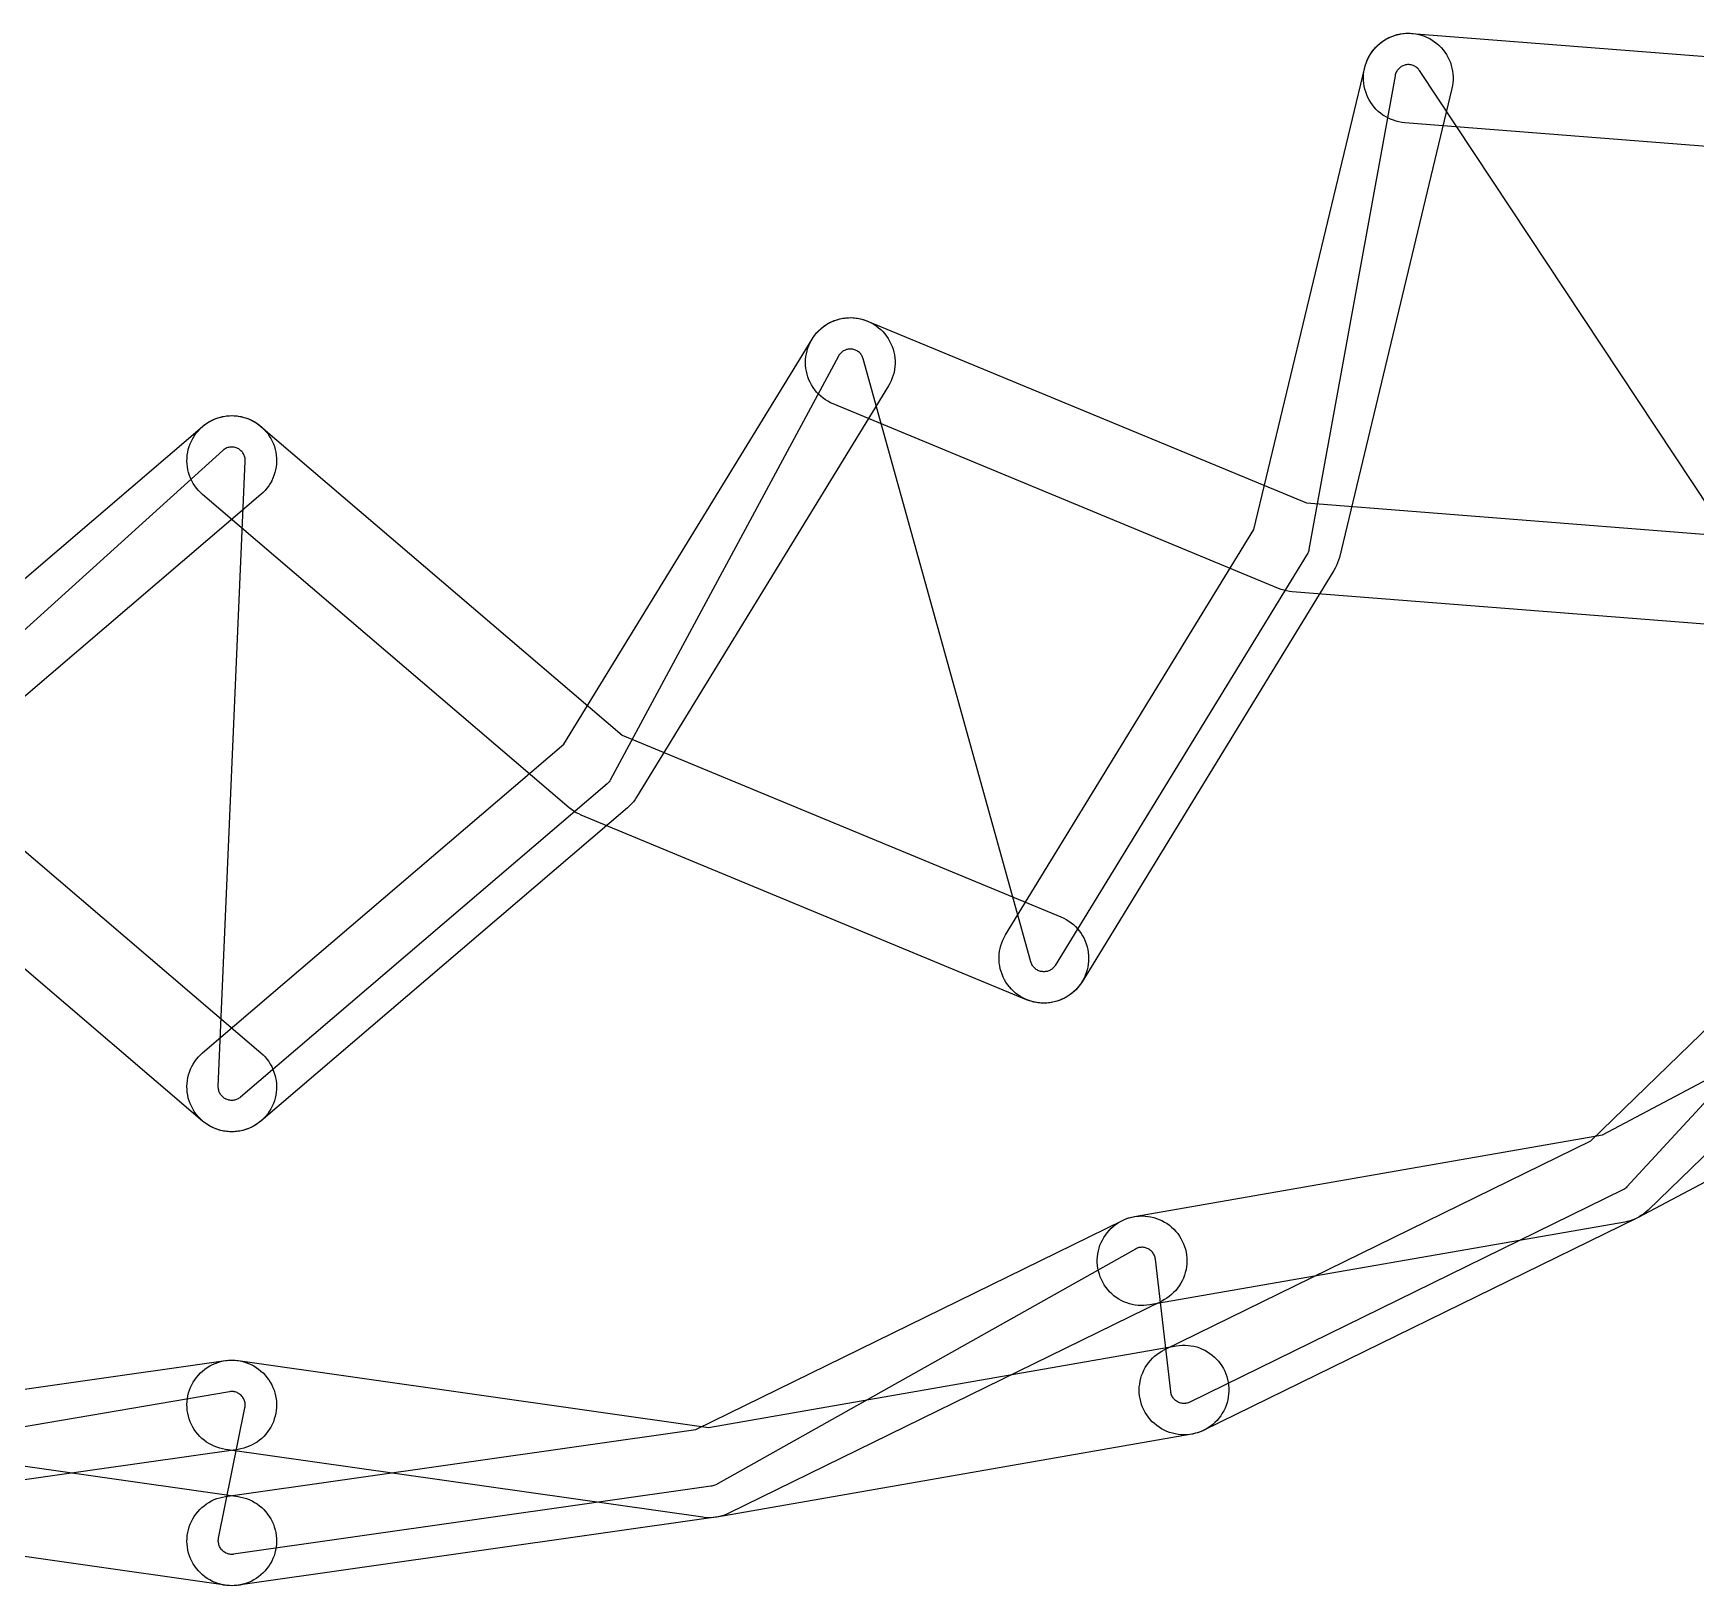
# Model space of a CAD drawing. Header units: millimetres. Extents: x -349 to 349, y -870 to 349.
# Drawn here: x -22.2 to 163.4, y -348.9 to -175.7 of the extents above; entities that cross this region are included whole.
import ezdxf

# ---------------------------------------------------------------- set-up
doc = ezdxf.new("R2010")
doc.units = ezdxf.units.MM
for name, color, linetype in [('CABLE_EXPANSION_50', 3, 'Continuous'), ('CABLE_EXPANSION_90', 3, 'Continuous'), ('RING_50', 2, 'Continuous'), ('RING_90', 3, 'Continuous')]:
    doc.layers.add(name, color=color, linetype=linetype)

msp = doc.modelspace()

# ---------------------------------------------------------------- linework, layer by layer
at = {"layer": 'CABLE_EXPANSION_50'}
msp.add_lwpolyline([(171.11, -238.06), (132.53, -179.87), (132.53, -179.87), (132.47, -179.78), (132.41, -179.7), (132.33, -179.63), (132.26, -179.56), (132.18, -179.49), (132.09, -179.43), (132, -179.38), (131.9, -179.33), (131.81, -179.29), (131.71, -179.26), (131.61, -179.23), (131.5, -179.21), (131.4, -179.2), (131.29, -179.2), (131.19, -179.2), (131.09, -179.21), (130.98, -179.23), (130.88, -179.25), (130.78, -179.28), (130.68, -179.32), (130.59, -179.37), (130.5, -179.42), (130.41, -179.48), (130.33, -179.54), (130.25, -179.61), (130.18, -179.69), (130.11, -179.77), (130.05, -179.85), (129.99, -179.94), (129.94, -180.03), (129.9, -180.13), (129.86, -180.23), (129.83, -180.33), (129.81, -180.43), (129.81, -180.43), (120.2, -233.28), (120.2, -233.28), (120.18, -233.39), (120.15, -233.49), (120.11, -233.6), (120.06, -233.7), (120, -233.79), (120, -233.79), (91.89, -279.67), (91.89, -279.67), (91.84, -279.75), (91.77, -279.84), (91.7, -279.92), (91.63, -279.99), (91.55, -280.06), (91.46, -280.12), (91.37, -280.18), (91.28, -280.23), (91.18, -280.27), (91.08, -280.31), (90.98, -280.34), (90.88, -280.36), (90.77, -280.37), (90.67, -280.38), (90.56, -280.38), (90.46, -280.37), (90.35, -280.36), (90.25, -280.34), (90.15, -280.31), (90.05, -280.27), (89.95, -280.23), (89.86, -280.18), (89.77, -280.12), (89.69, -280.06), (89.61, -279.99), (89.53, -279.92), (89.46, -279.84), (89.4, -279.76), (89.34, -279.67), (89.29, -279.58), (89.24, -279.48), (89.2, -279.39), (89.17, -279.28), (89.17, -279.28), (70.47, -212.02), (70.47, -212.02), (70.43, -211.92), (70.4, -211.82), (70.35, -211.73), (70.3, -211.64), (70.24, -211.55), (70.18, -211.47), (70.11, -211.39), (70.03, -211.32), (69.95, -211.25), (69.87, -211.19), (69.78, -211.13), (69.69, -211.08), (69.59, -211.04), (69.49, -211), (69.39, -210.97), (69.29, -210.95), (69.19, -210.93), (69.08, -210.92), (68.98, -210.92), (68.87, -210.93), (68.77, -210.94), (68.67, -210.96), (68.57, -210.99), (68.47, -211.03), (68.37, -211.07), (68.28, -211.12), (68.19, -211.17), (68.1, -211.24), (68.02, -211.3), (67.95, -211.37), (67.88, -211.45), (67.81, -211.53), (67.75, -211.62), (67.7, -211.71), (67.7, -211.71), (42.23, -259.01), (42.23, -259.01), (42.17, -259.1), (42.11, -259.19), (42.04, -259.28), (41.97, -259.36), (41.88, -259.44), (41.88, -259.44), (0.97, -294.38), (0.97, -294.38), (0.89, -294.44), (0.8, -294.5), (0.71, -294.55), (0.62, -294.6), (0.52, -294.64), (0.42, -294.67), (0.32, -294.7), (0.22, -294.72), (0.11, -294.73), (0.01, -294.73), (-0.1, -294.73), (-0.2, -294.72), (-0.31, -294.7), (-0.41, -294.68), (-0.51, -294.64), (-0.61, -294.61), (-0.7, -294.56), (-0.8, -294.51), (-0.88, -294.45), (-0.97, -294.38), (-1.04, -294.31), (-1.12, -294.24), (-1.18, -294.15), (-1.25, -294.07), (-1.3, -293.98), (-1.35, -293.89), (-1.39, -293.79), (-1.43, -293.69), (-1.46, -293.59), (-1.48, -293.49), (-1.49, -293.38), (-1.5, -293.28), (-1.5, -293.17), (-1.5, -293.17), (1.5, -223.42), (1.5, -223.42), (1.5, -223.31), (1.49, -223.21), (1.48, -223.1), (1.46, -223), (1.43, -222.89), (1.39, -222.79), (1.35, -222.69), (1.3, -222.6), (1.24, -222.51), (1.18, -222.42), (1.11, -222.34), (1.03, -222.27), (0.95, -222.2), (0.87, -222.13), (0.78, -222.07), (0.69, -222.02), (0.59, -221.97), (0.49, -221.94), (0.39, -221.91), (0.28, -221.88), (0.18, -221.86), (0.07, -221.86), (-0.03, -221.85), (-0.14, -221.86), (-0.25, -221.87), (-0.35, -221.9), (-0.45, -221.92), (-0.55, -221.96), (-0.65, -222), (-0.75, -222.05), (-0.84, -222.11), (-0.92, -222.17), (-1.01, -222.24), (-1.01, -222.24), (-40.91, -258.29)], dxfattribs=at)
at = {"layer": 'CABLE_EXPANSION_90'}
msp.add_lwpolyline([(192.11, -264.92), (155.68, -304.39), (155.68, -304.39), (155.6, -304.47), (155.52, -304.54), (155.43, -304.61), (155.33, -304.67), (155.24, -304.72), (155.24, -304.72), (106.92, -328.39), (106.92, -328.39), (106.83, -328.43), (106.73, -328.47), (106.62, -328.5), (106.52, -328.52), (106.41, -328.53), (106.31, -328.54), (106.2, -328.54), (106.1, -328.53), (105.99, -328.52), (105.89, -328.49), (105.79, -328.46), (105.69, -328.43), (105.59, -328.38), (105.5, -328.33), (105.41, -328.27), (105.32, -328.21), (105.24, -328.14), (105.17, -328.07), (105.1, -327.99), (105.03, -327.9), (104.98, -327.81), (104.92, -327.72), (104.88, -327.62), (104.84, -327.52), (104.81, -327.42), (104.79, -327.32), (104.77, -327.21), (104.77, -327.21), (103.07, -312.45), (103.07, -312.45), (103.05, -312.35), (103.03, -312.24), (103, -312.14), (102.96, -312.04), (102.92, -311.95), (102.87, -311.86), (102.81, -311.77), (102.75, -311.68), (102.68, -311.6), (102.6, -311.53), (102.52, -311.46), (102.44, -311.4), (102.35, -311.34), (102.26, -311.29), (102.16, -311.24), (102.07, -311.2), (101.96, -311.17), (101.86, -311.15), (101.76, -311.13), (101.65, -311.12), (101.55, -311.12), (101.44, -311.13), (101.34, -311.14), (101.23, -311.16), (101.13, -311.19), (101.03, -311.22), (100.94, -311.27), (100.84, -311.31), (100.84, -311.31), (54, -337.6), (54, -337.6), (53.9, -337.65), (53.8, -337.69), (53.69, -337.73), (53.58, -337.76), (53.47, -337.78), (53.47, -337.78), (0.21, -345.36), (0.21, -345.36), (0.11, -345.37), (0, -345.37), (-0.11, -345.37), (-0.21, -345.36), (-0.32, -345.34), (-0.42, -345.31), (-0.52, -345.28), (-0.62, -345.24), (-0.71, -345.19), (-0.81, -345.14), (-0.89, -345.08), (-0.98, -345.01), (-1.05, -344.94), (-1.13, -344.86), (-1.19, -344.78), (-1.26, -344.69), (-1.31, -344.6), (-1.36, -344.51), (-1.4, -344.41), (-1.43, -344.31), (-1.46, -344.21), (-1.48, -344.1), (-1.49, -344), (-1.5, -343.89), (-1.5, -343.79), (-1.49, -343.68), (-1.47, -343.57), (-1.47, -343.57), (1.47, -329.01), (1.47, -329.01), (1.49, -328.9), (1.5, -328.79), (1.5, -328.69), (1.49, -328.58), (1.48, -328.47), (1.46, -328.37), (1.43, -328.26), (1.4, -328.16), (1.35, -328.06), (1.3, -327.97), (1.25, -327.87), (1.18, -327.79), (1.11, -327.71), (1.04, -327.63), (0.96, -327.56), (0.87, -327.49), (0.78, -327.43), (0.69, -327.38), (0.59, -327.33), (0.49, -327.29), (0.39, -327.26), (0.28, -327.24), (0.18, -327.22), (0.07, -327.21), (-0.04, -327.21), (-0.15, -327.22), (-0.25, -327.23), (-0.25, -327.23), (-53.26, -336.29)], dxfattribs=at)
at = {"layer": 'RING_50'}
for points in [[(123.59, -234.18), (123.5, -234.48), (123.4, -234.78), (123.28, -235.07), (123.14, -235.35), (122.99, -235.62), (94.88, -281.5), (94.7, -281.77), (94.5, -282.03), (94.29, -282.28), (94.06, -282.51), (93.81, -282.73), (93.55, -282.93), (93.28, -283.11), (93, -283.28), (92.71, -283.42), (92.41, -283.55), (92.1, -283.66), (91.78, -283.74), (91.46, -283.81), (91.14, -283.86), (90.81, -283.88), (90.48, -283.88), (90.16, -283.86), (89.83, -283.82), (89.51, -283.76), (89.19, -283.68), (88.88, -283.57), (88.58, -283.45), (88.29, -283.31), (88, -283.15), (87.73, -282.97), (87.47, -282.77), (87.22, -282.55), (86.99, -282.32), (86.77, -282.08), (86.57, -281.82), (86.39, -281.55), (86.22, -281.27), (86.07, -280.98), (85.95, -280.67), (85.84, -280.37), (85.75, -280.05), (85.69, -279.73), (85.64, -279.41), (85.62, -279.08), (85.62, -278.75), (85.64, -278.43), (85.68, -278.1), (85.74, -277.78), (85.82, -277.46), (85.92, -277.15), (86.05, -276.85), (86.19, -276.55), (86.35, -276.27), (114.05, -231.07), (126.42, -179.53), (126.51, -179.21), (126.62, -178.91), (126.74, -178.6), (126.89, -178.31), (127.06, -178.03), (127.24, -177.76), (127.44, -177.5), (127.66, -177.26), (127.89, -177.03), (128.14, -176.81), (128.4, -176.61), (128.67, -176.43), (128.96, -176.27), (129.25, -176.13), (129.55, -176.01), (129.86, -175.9), (130.18, -175.82), (130.5, -175.76), (130.83, -175.72), (131.15, -175.7), (131.48, -175.7), (131.81, -175.72), (132.13, -175.77), (132.45, -175.84), (132.77, -175.92), (133.08, -176.03), (133.38, -176.16), (133.67, -176.3), (133.95, -176.47), (134.22, -176.65), (134.48, -176.85), (134.73, -177.07), (134.96, -177.3), (135.17, -177.55), (135.37, -177.81), (135.55, -178.08), (135.71, -178.37), (135.85, -178.66), (135.98, -178.97), (136.08, -179.28), (136.16, -179.59), (136.22, -179.92), (136.26, -180.24), (136.28, -180.57), (136.28, -180.89), (136.26, -181.22), (136.21, -181.54), (136.15, -181.86), (123.59, -234.18)], [(45.17, -260.91), (45, -261.17), (44.81, -261.42), (44.61, -261.66), (44.39, -261.89), (44.16, -262.1), (3.25, -297.04), (2.99, -297.24), (2.72, -297.43), (2.44, -297.6), (2.15, -297.75), (1.85, -297.88), (1.55, -297.99), (1.23, -298.08), (0.91, -298.15), (0.59, -298.2), (0.26, -298.23), (-0.07, -298.23), (-0.39, -298.22), (-0.72, -298.18), (-1.04, -298.13), (-1.36, -298.05), (-1.67, -297.95), (-1.97, -297.83), (-2.27, -297.69), (-2.56, -297.53), (-2.83, -297.36), (-3.1, -297.16), (-3.35, -296.95), (-3.58, -296.72), (-3.8, -296.48), (-4.01, -296.23), (-4.19, -295.96), (-4.36, -295.68), (-4.51, -295.39), (-4.64, -295.09), (-4.76, -294.78), (-4.85, -294.47), (-4.92, -294.15), (-4.97, -293.82), (-4.99, -293.5), (-5, -293.17), (-4.98, -292.84), (-4.95, -292.52), (-4.89, -292.2), (-4.81, -291.88), (-4.71, -291.57), (-4.59, -291.26), (-4.46, -290.96), (-4.3, -290.68), (-4.12, -290.4), (-3.93, -290.14), (-3.72, -289.89), (-3.49, -289.65), (-3.25, -289.43), (37.06, -255.01), (64.76, -209.81), (64.94, -209.54), (65.13, -209.28), (65.35, -209.03), (65.58, -208.8), (65.82, -208.58), (66.08, -208.38), (66.35, -208.19), (66.63, -208.03), (66.93, -207.88), (67.23, -207.75), (67.54, -207.65), (67.85, -207.56), (68.17, -207.49), (68.5, -207.45), (68.82, -207.43), (69.15, -207.42), (69.48, -207.44), (69.8, -207.48), (70.12, -207.55), (70.44, -207.63), (70.75, -207.73), (71.05, -207.85), (71.35, -208), (71.63, -208.16), (71.91, -208.34), (72.17, -208.54), (72.41, -208.75), (72.65, -208.98), (72.86, -209.23), (73.07, -209.48), (73.25, -209.75), (73.41, -210.04), (73.56, -210.33), (73.69, -210.63), (73.8, -210.94), (73.88, -211.26), (73.95, -211.58), (73.99, -211.9), (74.02, -212.23), (74.02, -212.55), (74, -212.88), (73.96, -213.2), (73.9, -213.53), (73.81, -213.84), (73.71, -214.15), (73.59, -214.46), (73.45, -214.75), (73.28, -215.04), (45.17, -260.91)], [(39, -262.91), (38.71, -262.78), (38.43, -262.64), (38.16, -262.47), (37.91, -262.29), (37.66, -262.1), (-3.25, -227.16), (-3.49, -226.94), (-3.72, -226.7), (-3.93, -226.45), (-4.12, -226.19), (-4.3, -225.91), (-4.46, -225.62), (-4.59, -225.33), (-4.71, -225.02), (-4.81, -224.71), (-4.89, -224.39), (-4.95, -224.07), (-4.98, -223.75), (-5, -223.42), (-4.99, -223.09), (-4.97, -222.77), (-4.92, -222.44), (-4.85, -222.12), (-4.76, -221.81), (-4.64, -221.5), (-4.51, -221.2), (-4.36, -220.91), (-4.19, -220.63), (-4.01, -220.36), (-3.8, -220.11), (-3.58, -219.87), (-3.35, -219.64), (-3.1, -219.43), (-2.83, -219.23), (-2.56, -219.06), (-2.27, -218.9), (-1.97, -218.76), (-1.67, -218.64), (-1.36, -218.54), (-1.04, -218.46), (-0.72, -218.41), (-0.39, -218.37), (-0.07, -218.35), (0.26, -218.36), (0.59, -218.39), (0.91, -218.44), (1.23, -218.51), (1.55, -218.6), (1.85, -218.71), (2.15, -218.84), (2.44, -218.99), (2.72, -219.16), (2.99, -219.35), (3.25, -219.55), (43.55, -253.98), (92.53, -274.26), (92.83, -274.4), (93.11, -274.55), (93.39, -274.73), (93.66, -274.92), (93.91, -275.12), (94.15, -275.35), (94.37, -275.59), (94.58, -275.84), (94.77, -276.11), (94.94, -276.38), (95.1, -276.67), (95.23, -276.97), (95.35, -277.28), (95.44, -277.59), (95.52, -277.91), (95.57, -278.23), (95.6, -278.56), (95.61, -278.88), (95.6, -279.21), (95.57, -279.54), (95.52, -279.86), (95.44, -280.18), (95.35, -280.49), (95.23, -280.8), (95.1, -281.09), (94.94, -281.38), (94.77, -281.66), (94.58, -281.93), (94.37, -282.18), (94.15, -282.42), (93.91, -282.64), (93.66, -282.85), (93.39, -283.04), (93.11, -283.21), (92.83, -283.37), (92.53, -283.5), (92.22, -283.62), (91.91, -283.71), (91.59, -283.79), (91.27, -283.84), (90.94, -283.87), (90.61, -283.88), (90.29, -283.87), (89.96, -283.84), (89.64, -283.79), (89.32, -283.71), (89.01, -283.62), (88.7, -283.5), (39, -262.91)]]:
    msp.add_lwpolyline(points, close=True, dxfattribs=at)
for points in [[(184.53, -189.9), (130.89, -185.68), (130.57, -185.65), (130.24, -185.59), (129.93, -185.51), (129.62, -185.41), (129.31, -185.29), (129.01, -185.15), (128.73, -184.99), (128.45, -184.82), (128.19, -184.62), (127.94, -184.41), (127.7, -184.19), (127.48, -183.94), (127.28, -183.69), (127.09, -183.42), (126.92, -183.14), (126.77, -182.85), (126.64, -182.55), (126.53, -182.24), (126.44, -181.93), (126.37, -181.61), (126.32, -181.29), (126.29, -180.96), (126.28, -180.63), (126.3, -180.31), (126.34, -179.98), (126.39, -179.66), (126.47, -179.34), (126.57, -179.03), (126.69, -178.72), (126.83, -178.43), (126.99, -178.14), (127.16, -177.87), (127.36, -177.6), (127.57, -177.35), (127.8, -177.12), (128.04, -176.9), (128.29, -176.69), (128.56, -176.5), (128.84, -176.33), (129.13, -176.18), (129.43, -176.05), (129.74, -175.94), (130.05, -175.85), (130.37, -175.78), (130.7, -175.73), (131.02, -175.7), (131.35, -175.7), (131.68, -175.71), (184.52, -179.87)], [(171.97, -242.22), (118.33, -238), (118.33, -238), (118.02, -237.96), (117.71, -237.91), (117.41, -237.83), (117.11, -237.74), (116.81, -237.63), (67.11, -217.04), (66.81, -216.91), (66.52, -216.75), (66.24, -216.58), (65.98, -216.39), (65.72, -216.18), (65.48, -215.96), (65.26, -215.72), (65.05, -215.47), (64.86, -215.2), (64.69, -214.92), (64.54, -214.63), (64.4, -214.34), (64.29, -214.03), (64.19, -213.72), (64.12, -213.4), (64.06, -213.08), (64.03, -212.75), (64.02, -212.42), (64.03, -212.1), (64.06, -211.77), (64.12, -211.45), (64.19, -211.13), (64.29, -210.82), (64.4, -210.51), (64.54, -210.21), (64.69, -209.92), (64.86, -209.64), (65.05, -209.38), (65.26, -209.13), (65.48, -208.89), (65.72, -208.66), (65.98, -208.46), (66.24, -208.27), (66.52, -208.09), (66.81, -207.94), (67.11, -207.8), (67.41, -207.69), (67.73, -207.59), (68.04, -207.52), (68.37, -207.47), (68.69, -207.43), (69.02, -207.42), (69.35, -207.43), (69.67, -207.47), (70, -207.52), (70.31, -207.59), (70.63, -207.69), (70.93, -207.8), (119.91, -228.09), (172.75, -232.25)], [(-43.55, -253.98), (-3.25, -219.55), (-2.99, -219.35), (-2.72, -219.16), (-2.44, -218.99), (-2.15, -218.84), (-1.85, -218.71), (-1.55, -218.6), (-1.23, -218.51), (-0.91, -218.44), (-0.59, -218.39), (-0.26, -218.36), (0.07, -218.35), (0.39, -218.37), (0.72, -218.41), (1.04, -218.46), (1.36, -218.54), (1.67, -218.64), (1.97, -218.76), (2.27, -218.9), (2.56, -219.06), (2.83, -219.23), (3.1, -219.43), (3.35, -219.64), (3.58, -219.87), (3.8, -220.11), (4.01, -220.36), (4.19, -220.63), (4.36, -220.91), (4.51, -221.2), (4.64, -221.5), (4.76, -221.81), (4.85, -222.12), (4.92, -222.44), (4.97, -222.77), (4.99, -223.09), (5, -223.42), (4.98, -223.75), (4.95, -224.07), (4.89, -224.39), (4.81, -224.71), (4.71, -225.02), (4.59, -225.33), (4.46, -225.62), (4.3, -225.91), (4.12, -226.19), (3.93, -226.45), (3.72, -226.7), (3.49, -226.94), (3.25, -227.16), (-37.66, -262.1)], [(-37.06, -255.01), (3.25, -289.43), (3.49, -289.65), (3.72, -289.89), (3.93, -290.14), (4.12, -290.4), (4.3, -290.68), (4.46, -290.96), (4.59, -291.26), (4.71, -291.57), (4.81, -291.88), (4.89, -292.2), (4.95, -292.52), (4.98, -292.84), (5, -293.17), (4.99, -293.5), (4.97, -293.82), (4.92, -294.15), (4.85, -294.47), (4.76, -294.78), (4.64, -295.09), (4.51, -295.39), (4.36, -295.68), (4.19, -295.96), (4.01, -296.23), (3.8, -296.48), (3.58, -296.72), (3.35, -296.95), (3.1, -297.16), (2.83, -297.36), (2.56, -297.53), (2.27, -297.69), (1.97, -297.83), (1.67, -297.95), (1.36, -298.05), (1.04, -298.13), (0.72, -298.18), (0.39, -298.22), (0.07, -298.23), (-0.26, -298.23), (-0.59, -298.2), (-0.91, -298.15), (-1.23, -298.08), (-1.55, -297.99), (-1.85, -297.88), (-2.15, -297.75), (-2.44, -297.6), (-2.72, -297.43), (-2.99, -297.24), (-3.25, -297.04), (-44.16, -262.1)]]:
    msp.add_lwpolyline(points, dxfattribs=at)
at = {"layer": 'RING_90'}
for points in [[(196.69, -269.52), (158.06, -306.96), (158.06, -306.96), (157.82, -307.17), (157.58, -307.37), (157.32, -307.55), (157.05, -307.72), (156.78, -307.86), (108.46, -331.53), (108.16, -331.67), (107.86, -331.78), (107.54, -331.87), (107.22, -331.95), (106.9, -332), (106.58, -332.03), (106.25, -332.04), (105.92, -332.03), (105.6, -332), (105.27, -331.94), (104.96, -331.87), (104.64, -331.77), (104.34, -331.66), (104.04, -331.52), (103.75, -331.36), (103.47, -331.19), (103.21, -331), (102.96, -330.79), (102.72, -330.57), (102.49, -330.33), (102.29, -330.07), (102.1, -329.81), (101.93, -329.53), (101.77, -329.24), (101.64, -328.94), (101.52, -328.64), (101.43, -328.32), (101.36, -328), (101.3, -327.68), (101.27, -327.36), (101.26, -327.03), (101.27, -326.7), (101.31, -326.38), (101.36, -326.05), (101.44, -325.73), (101.53, -325.42), (101.65, -325.12), (101.78, -324.82), (101.94, -324.53), (102.11, -324.25), (102.3, -323.99), (102.51, -323.73), (102.74, -323.5), (102.98, -323.27), (103.23, -323.07), (103.5, -322.88), (103.77, -322.7), (104.06, -322.55), (151.67, -299.23), (189.73, -262.34)], [(204.46, -282.62), (156.92, -307.79), (156.92, -307.79), (156.63, -307.93), (156.34, -308.05), (156.05, -308.15), (155.74, -308.23), (155.44, -308.3), (102.44, -317.55), (102.11, -317.59), (101.79, -317.62), (101.46, -317.62), (101.13, -317.6), (100.81, -317.56), (100.49, -317.5), (100.17, -317.42), (99.86, -317.32), (99.56, -317.2), (99.26, -317.05), (98.98, -316.89), (98.7, -316.71), (98.44, -316.52), (98.19, -316.3), (97.96, -316.07), (97.74, -315.83), (97.54, -315.57), (97.36, -315.3), (97.19, -315.02), (97.04, -314.73), (96.91, -314.43), (96.81, -314.12), (96.72, -313.8), (96.65, -313.48), (96.61, -313.16), (96.58, -312.83), (96.58, -312.5), (96.6, -312.18), (96.64, -311.85), (96.7, -311.53), (96.78, -311.21), (96.88, -310.9), (97, -310.6), (97.15, -310.31), (97.31, -310.02), (97.49, -309.75), (97.68, -309.49), (97.9, -309.24), (98.13, -309), (98.37, -308.79), (98.63, -308.58), (98.9, -308.4), (99.18, -308.23), (99.47, -308.09), (99.77, -307.96), (100.08, -307.85), (100.4, -307.76), (100.72, -307.7), (152.94, -298.58), (199.78, -273.78)], [(-53.18, -331.23), (-0.7, -323.76), (-0.38, -323.72), (-0.05, -323.71), (0.27, -323.72), (0.6, -323.75), (0.92, -323.8), (1.24, -323.87), (1.56, -323.96), (1.86, -324.07), (2.16, -324.2), (2.45, -324.35), (2.73, -324.52), (3, -324.71), (3.26, -324.92), (3.5, -325.14), (3.72, -325.37), (3.93, -325.63), (4.13, -325.89), (4.3, -326.17), (4.46, -326.45), (4.6, -326.75), (4.72, -327.05), (4.82, -327.37), (4.89, -327.68), (4.95, -328.01), (4.99, -328.33), (5, -328.66), (4.99, -328.99), (4.96, -329.31), (4.91, -329.63), (4.84, -329.95), (4.75, -330.27), (4.64, -330.58), (4.51, -330.87), (4.36, -331.17), (4.19, -331.44), (4, -331.71), (3.79, -331.97), (3.57, -332.21), (3.34, -332.44), (3.09, -332.65), (2.82, -332.84), (2.55, -333.01), (2.26, -333.17), (1.96, -333.31), (1.66, -333.43), (1.34, -333.53), (1.03, -333.6), (0.7, -333.66), (-52.56, -341.24)], [(-51.77, -331.45), (0.7, -338.92), (1.03, -338.98), (1.34, -339.06), (1.66, -339.15), (1.96, -339.27), (2.26, -339.41), (2.55, -339.57), (2.82, -339.74), (3.09, -339.94), (3.34, -340.15), (3.57, -340.37), (3.79, -340.61), (4, -340.87), (4.19, -341.14), (4.36, -341.42), (4.51, -341.71), (4.64, -342.01), (4.75, -342.31), (4.84, -342.63), (4.91, -342.95), (4.96, -343.27), (4.99, -343.6), (5, -343.92), (4.99, -344.25), (4.95, -344.58), (4.89, -344.9), (4.82, -345.22), (4.72, -345.53), (4.6, -345.83), (4.46, -346.13), (4.3, -346.42), (4.13, -346.69), (3.93, -346.96), (3.72, -347.21), (3.5, -347.44), (3.26, -347.67), (3, -347.87), (2.73, -348.06), (2.45, -348.23), (2.16, -348.38), (1.86, -348.51), (1.56, -348.62), (1.24, -348.71), (0.92, -348.79), (0.6, -348.84), (0.27, -348.86), (-0.05, -348.87), (-0.38, -348.86), (-0.7, -348.82), (-53.97, -341.24)]]:
    msp.add_lwpolyline(points, dxfattribs=at)
for points in [[(55.46, -340.78), (55.18, -340.91), (54.88, -341.02), (54.58, -341.11), (54.28, -341.19), (53.97, -341.24), (0.7, -348.82), (0.38, -348.86), (0.05, -348.87), (-0.27, -348.86), (-0.6, -348.84), (-0.92, -348.79), (-1.24, -348.71), (-1.56, -348.62), (-1.86, -348.51), (-2.16, -348.38), (-2.45, -348.23), (-2.73, -348.06), (-3, -347.87), (-3.26, -347.67), (-3.5, -347.44), (-3.72, -347.21), (-3.93, -346.96), (-4.13, -346.69), (-4.3, -346.42), (-4.46, -346.13), (-4.6, -345.83), (-4.72, -345.53), (-4.82, -345.22), (-4.89, -344.9), (-4.95, -344.58), (-4.99, -344.25), (-5, -343.92), (-4.99, -343.6), (-4.96, -343.27), (-4.91, -342.95), (-4.84, -342.63), (-4.75, -342.31), (-4.64, -342.01), (-4.51, -341.71), (-4.36, -341.42), (-4.19, -341.14), (-4, -340.87), (-3.79, -340.61), (-3.57, -340.37), (-3.34, -340.15), (-3.09, -339.94), (-2.82, -339.74), (-2.55, -339.57), (-2.26, -339.41), (-1.96, -339.27), (-1.66, -339.15), (-1.34, -339.06), (-1.03, -338.98), (-0.7, -338.92), (51.77, -331.45), (99.38, -308.13), (99.68, -308), (99.98, -307.88), (100.3, -307.79), (100.61, -307.72), (100.94, -307.66), (101.26, -307.63), (101.59, -307.62), (101.92, -307.63), (102.24, -307.67), (102.57, -307.72), (102.88, -307.8), (103.2, -307.89), (103.5, -308.01), (103.8, -308.14), (104.09, -308.3), (104.37, -308.47), (104.63, -308.66), (104.88, -308.87), (105.12, -309.1), (105.34, -309.34), (105.55, -309.59), (105.74, -309.86), (105.91, -310.13), (106.07, -310.42), (106.2, -310.72), (106.32, -311.03), (106.41, -311.34), (106.48, -311.66), (106.54, -311.98), (106.57, -312.31), (106.58, -312.64), (106.57, -312.96), (106.53, -313.29), (106.48, -313.61), (106.4, -313.93), (106.31, -314.24), (106.19, -314.55), (106.06, -314.85), (105.9, -315.13), (105.73, -315.41), (105.54, -315.68), (105.33, -315.93), (105.1, -316.17), (104.86, -316.39), (104.61, -316.6), (104.34, -316.79), (104.07, -316.96), (103.78, -317.11), (55.46, -340.78)], [(54.12, -341.22), (53.81, -341.26), (53.5, -341.29), (53.18, -341.29), (52.87, -341.28), (52.56, -341.24), (-0.7, -333.66), (-1.03, -333.6), (-1.34, -333.53), (-1.66, -333.43), (-1.96, -333.31), (-2.26, -333.17), (-2.55, -333.01), (-2.82, -332.84), (-3.09, -332.65), (-3.34, -332.44), (-3.57, -332.21), (-3.79, -331.97), (-4, -331.71), (-4.19, -331.44), (-4.36, -331.17), (-4.51, -330.87), (-4.64, -330.58), (-4.75, -330.27), (-4.84, -329.95), (-4.91, -329.63), (-4.96, -329.31), (-4.99, -328.99), (-5, -328.66), (-4.99, -328.33), (-4.95, -328.01), (-4.89, -327.68), (-4.82, -327.37), (-4.72, -327.05), (-4.6, -326.75), (-4.46, -326.45), (-4.3, -326.17), (-4.13, -325.89), (-3.93, -325.63), (-3.72, -325.37), (-3.5, -325.14), (-3.26, -324.92), (-3, -324.71), (-2.73, -324.52), (-2.45, -324.35), (-2.16, -324.2), (-1.86, -324.07), (-1.56, -323.96), (-1.24, -323.87), (-0.92, -323.8), (-0.6, -323.75), (-0.27, -323.72), (0.05, -323.71), (0.38, -323.72), (0.7, -323.76), (53.18, -331.23), (105.4, -322.12), (105.73, -322.07), (106.05, -322.05), (106.38, -322.04), (106.71, -322.06), (107.03, -322.1), (107.35, -322.16), (107.67, -322.24), (107.98, -322.35), (108.28, -322.47), (108.58, -322.61), (108.86, -322.77), (109.14, -322.95), (109.4, -323.15), (109.65, -323.36), (109.88, -323.59), (110.1, -323.83), (110.3, -324.09), (110.48, -324.36), (110.65, -324.64), (110.8, -324.94), (110.93, -325.24), (111.03, -325.55), (111.12, -325.86), (111.19, -326.18), (111.23, -326.51), (111.26, -326.83), (111.26, -327.16), (111.24, -327.49), (111.2, -327.81), (111.14, -328.13), (111.06, -328.45), (110.96, -328.76), (110.84, -329.06), (110.69, -329.36), (110.53, -329.64), (110.35, -329.92), (110.16, -330.18), (109.94, -330.43), (109.71, -330.66), (109.47, -330.88), (109.21, -331.08), (108.94, -331.26), (108.66, -331.43), (108.37, -331.58), (108.07, -331.7), (107.76, -331.81), (107.44, -331.9), (107.12, -331.97), (54.12, -341.22)]]:
    msp.add_lwpolyline(points, close=True, dxfattribs=at)

doc.saveas('drawing.dxf')
